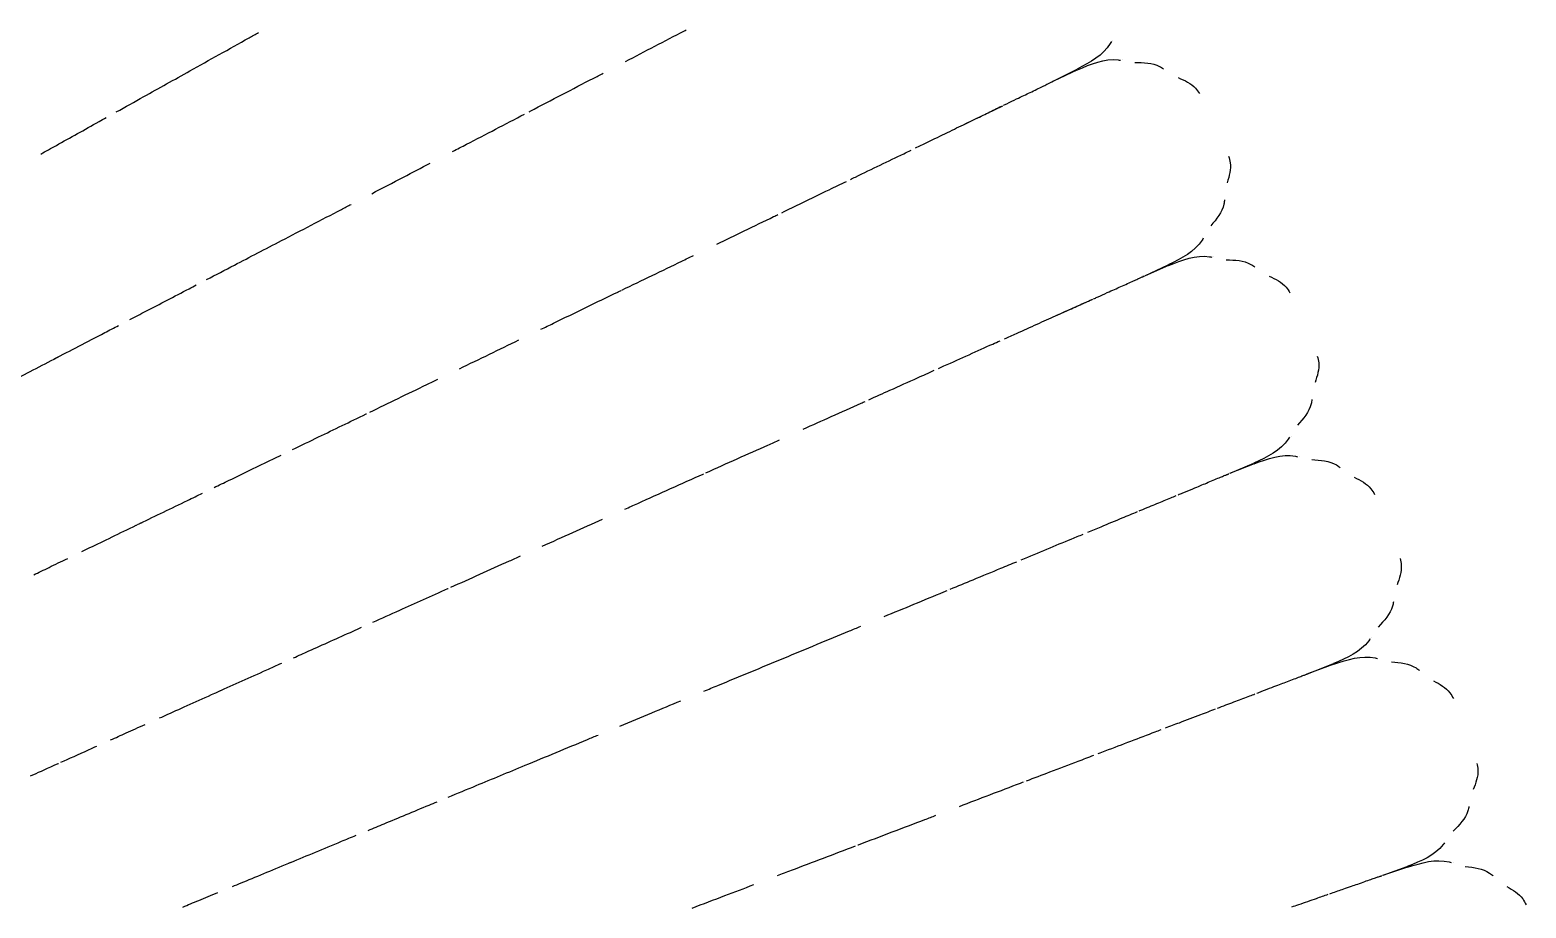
# Model space of a CAD drawing. Extents: x -360 to 379, y -342 to 365.
# Drawn here: x 57.25 to 69.77, y -116.04 to -108.69 of the extents above; entities that cross this region are included whole.
import ezdxf

# ---------------------------------------------------------------- set-up
doc = ezdxf.new("R2010")
doc.units = 0
doc.layers.get('0').update_dxf_attribs({"linetype": 'CONTINUOUS'})

msp = doc.modelspace()

# ---------------------------------------------------------------- linework, layer by layer
at = {"color": 7, "linetype": 'CONTINUOUS'}
for p, q in [((66.316, -108.779), (66.316, -108.779)), ((66.395, -108.944), (66.395, -108.944)), ((65.81, -109.125), (66.016, -109.022)), ((66.019, -109.028), (65.819, -109.121)), ((65.875, -109.093), (65.875, -109.093)), ((65.876, -109.095), (65.876, -109.095)), ((65.079, -109.48), (65.394, -109.327)), ((67.161, -110.592), (67.161, -110.592)), ((66.782, -110.665), (66.58, -110.753)), ((66.582, -110.752), (66.78, -110.659)), ((66.637, -110.726), (66.637, -110.726)), ((66.637, -110.728), (66.637, -110.728)), ((62.18, -110.883), (62.2, -110.873)), ((65.829, -111.089), (66.149, -110.946)), ((57.453, -111.447), (57.492, -111.427)), ((67.809, -112.093), (67.809, -112.093)), ((67.498, -112.324), (67.293, -112.405)), ((67.298, -112.403), (67.495, -112.318)), ((67.879, -112.262), (67.879, -112.262)), ((67.35, -112.381), (67.35, -112.381)), ((67.351, -112.382), (67.351, -112.382)), ((58.15, -112.834), (58.189, -112.815)), ((64.938, -113.381), (64.938, -113.381)), ((68.482, -113.781), (68.482, -113.781)), ((67.953, -114.08), (68.162, -113.997)), ((68.165, -114.003), (67.953, -114.08)), ((68.016, -114.055), (68.016, -114.055)), ((68.016, -114.057), (68.016, -114.057)), ((68.165, -114.003), (68.165, -114.003)), ((58.806, -114.241), (58.846, -114.223)), ((65.576, -114.985), (65.576, -114.985)), ((59.421, -115.666), (59.461, -115.65)), ((68.783, -115.701), (68.573, -115.77)), ((68.578, -115.768), (68.78, -115.695)), ((68.78, -115.695), (68.78, -115.695)), ((69.166, -115.661), (69.166, -115.661)), ((68.632, -115.749), (68.632, -115.749)), ((68.633, -115.75), (68.633, -115.75))]:
    msp.add_line(p, q, dxfattribs=at)
for points, knots in [([(57.973, -109.379), (58.049, -109.337), (58.25, -109.225), (58.621, -109.018), (58.943, -108.838), (59.138, -108.729), (59.164, -108.714)], [0, 0, 0, 0, 0.1997333, 0.5269155, 0.9347931, 1, 1, 1, 1]), ([(62.235, -108.958), (62.318, -108.914), (62.486, -108.827), (62.653, -108.74), (62.738, -108.696), (62.744, -108.693)], [0, 0, 0, 0, 0.4742917, 0.9606201, 1, 1, 1, 1]), ([(66.303, -108.79), (66.3, -108.795), (66.24, -108.903), (66.125, -108.964), (66.016, -109.022)], [0, 0, 0, 0, 0.0511155, 1, 1, 1, 1]), ([(66.019, -109.028), (66.132, -108.978), (66.251, -108.926), (66.373, -108.946), (66.379, -108.947)], [0, 0, 0, 0, 0.94853, 1, 1, 1, 1]), ([(61.43, -109.377), (61.433, -109.375), (61.615, -109.28), (61.825, -109.171), (62.022, -109.069), (62.05, -109.054)], [0, 0, 0, 0, 0.011708, 0.860229, 1, 1, 1, 1]), ([(66.499, -108.966), (66.572, -108.966), (66.659, -108.965), (66.729, -109.011), (66.74, -109.018)], [0, 0, 0, 0, 0.847683, 1, 1, 1, 1]), ([(65.399, -109.324), (65.409, -109.32), (65.448, -109.301), (65.505, -109.273), (65.57, -109.242), (65.626, -109.215), (65.679, -109.189), (65.725, -109.167), (65.762, -109.149), (65.785, -109.137), (65.8, -109.13), (65.808, -109.127), (65.812, -109.124), (65.815, -109.123), (65.815, -109.123), (65.814, -109.123)], [0, 0, 0, 0, 0.04589, 0.197228, 0.316357, 0.424391, 0.550887, 0.677469, 0.78244, 0.865927, 0.91219, 0.949753, 0.973224, 0.991714, 1, 1, 1, 1]), ([(66.863, -109.092), (66.917, -109.116), (66.989, -109.147), (67.031, -109.21), (67.041, -109.226)], [0, 0, 0, 0, 0.747575, 1, 1, 1, 1]), ([(64.664, -109.68), (64.696, -109.665), (64.79, -109.62), (64.929, -109.552), (65.081, -109.478), (65.213, -109.415), (65.313, -109.366), (65.366, -109.34), (65.385, -109.331)], [0, 0, 0, 0, 0.112005, 0.329731, 0.534352, 0.725955, 0.904626, 1, 1, 1, 1]), ([(57.341, -109.732), (57.384, -109.708), (57.541, -109.62), (57.725, -109.518), (57.868, -109.438), (57.888, -109.427)], [0, 0, 0, 0, 0.2491989, 0.8967574, 1, 1, 1, 1]), ([(60.789, -109.71), (60.828, -109.69), (61.03, -109.585), (61.23, -109.481), (61.391, -109.397)], [0, 0, 0, 0, 0.191863, 1, 1, 1, 1]), ([(64.118, -109.945), (64.132, -109.938), (64.219, -109.896), (64.368, -109.824), (64.524, -109.748), (64.606, -109.709), (64.626, -109.699)], [0, 0, 0, 0, 0.077511, 0.474119, 0.868328, 1, 1, 1, 1]), ([(60.111, -110.064), (60.199, -110.017), (60.362, -109.933), (60.526, -109.847), (60.601, -109.808)], [0, 0, 0, 0, 0.543103, 1, 1, 1, 1]), ([(67.285, -109.749), (67.29, -109.767), (67.312, -109.84), (67.29, -109.915), (67.273, -109.972)], [0, 0, 0, 0, 0.252425, 1, 1, 1, 1]), ([(63.544, -110.223), (63.601, -110.195), (63.737, -110.129), (63.917, -110.042), (64.037, -109.984), (64.085, -109.961)], [0, 0, 0, 0, 0.303384, 0.725538, 1, 1, 1, 1]), ([(58.729, -110.783), (58.807, -110.742), (59.01, -110.636), (59.387, -110.44), (59.715, -110.27), (59.912, -110.167), (59.94, -110.153)], [0, 0, 0, 0, 0.1994148, 0.5266404, 0.9345749, 1, 1, 1, 1]), ([(67.251, -110.114), (67.249, -110.127), (67.239, -110.209), (67.183, -110.276), (67.136, -110.332)], [0, 0, 0, 0, 0.152317, 1, 1, 1, 1]), ([(63, -110.486), (63.077, -110.449), (63.24, -110.37), (63.409, -110.288), (63.5, -110.244), (63.512, -110.238)], [0, 0, 0, 0, 0.438182, 0.926279, 1, 1, 1, 1]), ([(67.073, -110.435), (67.07, -110.441), (67.006, -110.547), (66.89, -110.605), (66.78, -110.659)], [0, 0, 0, 0, 0.051116, 1, 1, 1, 1]), ([(62.205, -110.871), (62.375, -110.789), (62.579, -110.69), (62.773, -110.596), (62.806, -110.58)], [0, 0, 0, 0, 0.83013, 1, 1, 1, 1]), ([(66.782, -110.665), (66.897, -110.619), (67.017, -110.57), (67.138, -110.594), (67.145, -110.595)], [0, 0, 0, 0, 0.94853, 1, 1, 1, 1]), ([(67.264, -110.617), (67.337, -110.619), (67.424, -110.621), (67.493, -110.669), (67.503, -110.676)], [0, 0, 0, 0, 0.8476827, 1, 1, 1, 1]), ([(58.087, -111.117), (58.132, -111.094), (58.29, -111.011), (58.477, -110.914), (58.623, -110.838), (58.643, -110.827)], [0, 0, 0, 0, 0.248761, 0.896337, 1, 1, 1, 1]), ([(66.154, -110.944), (66.164, -110.939), (66.205, -110.921), (66.264, -110.894), (66.329, -110.865), (66.386, -110.84), (66.439, -110.816), (66.486, -110.795), (66.523, -110.778), (66.547, -110.767), (66.561, -110.761), (66.569, -110.757), (66.574, -110.755), (66.576, -110.754), (66.576, -110.754), (66.575, -110.755), (66.573, -110.756), (66.571, -110.756), (66.571, -110.757), (66.57, -110.757), (66.568, -110.758), (66.567, -110.758), (66.566, -110.759)], [0, 0, 0, 0, 0.048449, 0.196169, 0.312654, 0.418246, 0.54207, 0.665931, 0.768427, 0.849685, 0.895042, 0.931591, 0.954751, 0.972594, 0.985291, 0.993119, 0.99505, 0.995856, 0.996604, 0.997346, 0.998133, 1, 1, 1, 1]), ([(67.624, -110.754), (67.677, -110.779), (67.748, -110.812), (67.788, -110.877), (67.798, -110.893)], [0, 0, 0, 0, 0.747575, 1, 1, 1, 1]), ([(61.528, -111.199), (61.563, -111.182), (61.779, -111.077), (61.998, -110.971), (62.175, -110.885), (62.177, -110.885)], [0, 0, 0, 0, 0.1603875, 0.9922501, 1, 1, 1, 1]), ([(65.409, -111.278), (65.442, -111.263), (65.538, -111.22), (65.68, -111.156), (65.834, -111.087), (65.968, -111.027), (66.068, -110.982), (66.121, -110.958), (66.139, -110.95)], [0, 0, 0, 0, 0.115804, 0.333766, 0.538558, 0.730268, 0.90898, 1, 1, 1, 1]), ([(56.999, -111.684), (57.022, -111.672), (57.158, -111.601), (57.451, -111.448), (57.763, -111.286), (57.953, -111.187), (57.992, -111.167)], [0, 0, 0, 0, 0.082118, 0.487065, 0.896519, 1, 1, 1, 1]), ([(60.845, -111.529), (60.929, -111.489), (61.095, -111.408), (61.261, -111.328), (61.343, -111.288)], [0, 0, 0, 0, 0.507426, 1, 1, 1, 1]), ([(64.856, -111.526), (64.871, -111.519), (64.96, -111.48), (65.112, -111.411), (65.268, -111.341), (65.351, -111.304), (65.371, -111.295)], [0, 0, 0, 0, 0.081651, 0.478937, 0.873793, 1, 1, 1, 1]), ([(68.027, -111.423), (68.032, -111.441), (68.051, -111.515), (68.027, -111.589), (68.008, -111.645)], [0, 0, 0, 0, 0.252425, 1, 1, 1, 1]), ([(64.273, -111.788), (64.332, -111.761), (64.471, -111.699), (64.654, -111.617), (64.774, -111.563), (64.821, -111.542)], [0, 0, 0, 0, 0.309292, 0.73151, 1, 1, 1, 1]), ([(60.096, -111.892), (60.254, -111.815), (60.442, -111.724), (60.635, -111.631), (60.666, -111.616)], [0, 0, 0, 0, 0.837837, 1, 1, 1, 1]), ([(63.723, -112.035), (63.802, -111.999), (63.968, -111.925), (64.139, -111.848), (64.231, -111.807), (64.242, -111.802)], [0, 0, 0, 0, 0.4425588, 0.9305544, 1, 1, 1, 1]), ([(67.982, -111.787), (67.98, -111.799), (67.968, -111.882), (67.91, -111.946), (67.861, -112.001)], [0, 0, 0, 0, 0.1523173, 1, 1, 1, 1]), ([(59.447, -112.206), (59.52, -112.171), (59.721, -112.073), (59.93, -111.972), (60.067, -111.906), (60.069, -111.905)], [0, 0, 0, 0, 0.360389, 0.992791, 1, 1, 1, 1]), ([(62.909, -112.4), (63.085, -112.321), (63.295, -112.227), (63.494, -112.138), (63.526, -112.123)], [0, 0, 0, 0, 0.835223, 1, 1, 1, 1]), ([(67.795, -112.103), (67.791, -112.108), (67.725, -112.213), (67.607, -112.267), (67.495, -112.318)], [0, 0, 0, 0, 0.05147, 1, 1, 1, 1]), ([(58.792, -112.523), (58.833, -112.503), (58.991, -112.427), (59.18, -112.336), (59.33, -112.263), (59.354, -112.251)], [0, 0, 0, 0, 0.232079, 0.880001, 1, 1, 1, 1]), ([(67.498, -112.324), (67.613, -112.281), (67.735, -112.236), (67.856, -112.263), (67.862, -112.265)], [0, 0, 0, 0, 0.9485297, 1, 1, 1, 1]), ([(67.98, -112.29), (68.054, -112.294), (68.14, -112.299), (68.208, -112.348), (68.218, -112.356)], [0, 0, 0, 0, 0.847683, 1, 1, 1, 1]), ([(62.231, -112.704), (62.267, -112.688), (62.486, -112.589), (62.708, -112.49), (62.888, -112.409), (62.889, -112.409)], [0, 0, 0, 0, 0.162801, 0.994621, 1, 1, 1, 1]), ([(66.861, -112.584), (66.875, -112.579), (66.919, -112.56), (66.981, -112.535), (67.047, -112.508), (67.104, -112.484), (67.157, -112.462), (67.204, -112.442), (67.241, -112.427), (67.262, -112.418), (67.275, -112.413), (67.281, -112.41), (67.285, -112.409), (67.286, -112.408), (67.286, -112.408)], [0, 0, 0, 0, 0.066513, 0.220929, 0.343337, 0.454053, 0.58483, 0.715466, 0.822542, 0.906201, 0.93968, 0.968294, 0.992067, 1, 1, 1, 1]), ([(68.337, -112.437), (68.389, -112.464), (68.459, -112.499), (68.497, -112.565), (68.507, -112.581)], [0, 0, 0, 0, 0.747575, 1, 1, 1, 1]), ([(58.174, -112.822), (58.303, -112.76), (58.469, -112.68), (58.653, -112.591), (58.695, -112.57)], [0, 0, 0, 0, 0.771589, 1, 1, 1, 1]), ([(66.536, -112.719), (66.54, -112.717), (66.593, -112.695), (66.682, -112.658), (66.781, -112.618), (66.831, -112.597), (66.846, -112.591)], [0, 0, 0, 0, 0.0397724, 0.4545287, 0.8406064, 1, 1, 1, 1]), ([(57.686, -113.059), (57.708, -113.048), (57.845, -112.982), (58.001, -112.906), (58.144, -112.837), (58.146, -112.836)], [0, 0, 0, 0, 0.1597062, 0.9888759, 1, 1, 1, 1]), ([(61.538, -113.015), (61.624, -112.976), (61.792, -112.901), (61.96, -112.825), (62.043, -112.788)], [0, 0, 0, 0, 0.511874, 1, 1, 1, 1]), ([(66.105, -112.897), (66.143, -112.882), (66.244, -112.84), (66.383, -112.782), (66.48, -112.742), (66.522, -112.725)], [0, 0, 0, 0, 0.2512501, 0.6745132, 1, 1, 1, 1]), ([(65.549, -113.128), (65.567, -113.12), (65.659, -113.082), (65.816, -113.017), (65.971, -112.953), (66.051, -112.92), (66.068, -112.913)], [0, 0, 0, 0, 0.096876, 0.496182, 0.892951, 1, 1, 1, 1]), ([(60.774, -113.358), (60.936, -113.285), (61.129, -113.199), (61.326, -113.11), (61.357, -113.096)], [0, 0, 0, 0, 0.841768, 1, 1, 1, 1]), ([(57.282, -113.254), (57.323, -113.234), (57.408, -113.193), (57.513, -113.142), (57.567, -113.116)], [0, 0, 0, 0, 0.48615, 1, 1, 1, 1]), ([(64.955, -113.374), (65.019, -113.348), (65.164, -113.287), (65.349, -113.211), (65.467, -113.162), (65.511, -113.144)], [0, 0, 0, 0, 0.331173, 0.752924, 1, 1, 1, 1]), ([(68.72, -113.117), (68.724, -113.136), (68.741, -113.21), (68.715, -113.284), (68.695, -113.339)], [0, 0, 0, 0, 0.252425, 1, 1, 1, 1]), ([(60.12, -113.651), (60.195, -113.618), (60.4, -113.526), (60.612, -113.43), (60.751, -113.368), (60.752, -113.368)], [0, 0, 0, 0, 0.36291, 0.994458, 1, 1, 1, 1]), ([(64.401, -113.603), (64.484, -113.569), (64.655, -113.498), (64.829, -113.426), (64.919, -113.389), (64.928, -113.385)], [0, 0, 0, 0, 0.458822, 0.946074, 1, 1, 1, 1]), ([(68.665, -113.48), (68.662, -113.492), (68.647, -113.575), (68.587, -113.637), (68.537, -113.691)], [0, 0, 0, 0, 0.1523173, 1, 1, 1, 1]), ([(59.457, -113.949), (59.499, -113.93), (59.659, -113.858), (59.851, -113.772), (60.003, -113.704), (60.027, -113.693)], [0, 0, 0, 0, 0.234123, 0.882029, 1, 1, 1, 1]), ([(62.892, -114.228), (62.931, -114.212), (63.156, -114.119), (63.565, -113.95), (63.966, -113.783), (64.173, -113.698), (64.205, -113.685)], [0, 0, 0, 0, 0.086097, 0.5026761, 0.925492, 1, 1, 1, 1]), ([(68.468, -113.79), (68.465, -113.796), (68.395, -113.898), (68.276, -113.949), (68.162, -113.997)], [0, 0, 0, 0, 0.0514703, 1, 1, 1, 1]), ([(68.165, -114.003), (68.281, -113.964), (68.404, -113.922), (68.524, -113.953), (68.53, -113.954)], [0, 0, 0, 0, 0.948884, 1, 1, 1, 1]), ([(58.828, -114.231), (58.96, -114.172), (59.129, -114.096), (59.316, -114.012), (59.358, -113.993)], [0, 0, 0, 0, 0.7746454, 1, 1, 1, 1]), ([(67.521, -114.245), (67.535, -114.239), (67.58, -114.222), (67.643, -114.198), (67.71, -114.173), (67.767, -114.151), (67.821, -114.13), (67.869, -114.112), (67.905, -114.098), (67.927, -114.09), (67.94, -114.085), (67.946, -114.083), (67.951, -114.081), (67.954, -114.08), (67.953, -114.08), (67.953, -114.08)], [0, 0, 0, 0, 0.0675573, 0.2170758, 0.3370355, 0.4437015, 0.5700685, 0.6970751, 0.8008667, 0.8815855, 0.9142105, 0.9419912, 0.9649503, 0.990883, 1, 1, 1, 1]), ([(68.648, -113.983), (68.721, -113.989), (68.808, -113.996), (68.874, -114.048), (68.884, -114.056)], [0, 0, 0, 0, 0.847683, 1, 1, 1, 1]), ([(69, -114.141), (69.051, -114.169), (69.12, -114.206), (69.157, -114.273), (69.166, -114.29)], [0, 0, 0, 0, 0.747575, 1, 1, 1, 1]), ([(58.336, -114.452), (58.359, -114.442), (58.497, -114.379), (58.655, -114.309), (58.801, -114.243), (58.802, -114.243)], [0, 0, 0, 0, 0.160771, 0.990069, 1, 1, 1, 1]), ([(62.188, -114.52), (62.277, -114.483), (62.447, -114.413), (62.618, -114.342), (62.699, -114.308)], [0, 0, 0, 0, 0.528523, 1, 1, 1, 1]), ([(67.192, -114.37), (67.197, -114.368), (67.252, -114.347), (67.342, -114.313), (67.441, -114.275), (67.491, -114.256), (67.505, -114.251)], [0, 0, 0, 0, 0.046239, 0.461284, 0.84756, 1, 1, 1, 1]), ([(66.755, -114.536), (66.795, -114.521), (66.898, -114.482), (67.039, -114.428), (67.135, -114.392), (67.176, -114.376)], [0, 0, 0, 0, 0.261001, 0.684513, 1, 1, 1, 1]), ([(57.926, -114.636), (57.968, -114.617), (58.054, -114.578), (58.161, -114.53), (58.215, -114.506)], [0, 0, 0, 0, 0.48797, 1, 1, 1, 1]), ([(60.751, -115.115), (60.829, -115.083), (61.039, -114.996), (61.428, -114.835), (61.771, -114.693), (61.977, -114.607), (62.007, -114.595)], [0, 0, 0, 0, 0.194459, 0.522342, 0.931074, 1, 1, 1, 1]), ([(66.194, -114.749), (66.213, -114.742), (66.308, -114.706), (66.467, -114.646), (66.623, -114.586), (66.703, -114.556), (66.719, -114.55)], [0, 0, 0, 0, 0.101816, 0.502069, 0.899744, 1, 1, 1, 1]), ([(57.508, -114.823), (57.581, -114.791), (57.67, -114.751), (57.789, -114.697), (57.811, -114.687)], [0, 0, 0, 0, 0.810315, 1, 1, 1, 1]), ([(57.254, -114.937), (57.263, -114.933), (57.32, -114.908), (57.4, -114.872), (57.488, -114.832), (57.489, -114.832)], [0, 0, 0, 0, 0.155484, 0.988187, 1, 1, 1, 1]), ([(65.592, -114.979), (65.658, -114.954), (65.806, -114.897), (65.994, -114.826), (66.112, -114.781), (66.155, -114.764)], [0, 0, 0, 0, 0.337829, 0.759462, 1, 1, 1, 1]), ([(69.363, -114.832), (69.367, -114.85), (69.382, -114.925), (69.353, -114.998), (69.332, -115.052)], [0, 0, 0, 0, 0.252425, 1, 1, 1, 1]), ([(65.032, -115.192), (65.117, -115.159), (65.291, -115.093), (65.467, -115.026), (65.558, -114.991), (65.567, -114.988)], [0, 0, 0, 0, 0.463387, 0.950557, 1, 1, 1, 1]), ([(60.081, -115.393), (60.125, -115.375), (60.289, -115.307), (60.483, -115.226), (60.636, -115.163), (60.659, -115.154)], [0, 0, 0, 0, 0.241967, 0.889709, 1, 1, 1, 1]), ([(69.297, -115.192), (69.295, -115.205), (69.277, -115.286), (69.216, -115.348), (69.164, -115.399)], [0, 0, 0, 0, 0.152317, 1, 1, 1, 1]), ([(64.182, -115.515), (64.183, -115.515), (64.374, -115.442), (64.595, -115.358), (64.804, -115.279), (64.835, -115.267)], [0, 0, 0, 0, 0.005777, 0.853522, 1, 1, 1, 1]), ([(59.434, -115.661), (59.571, -115.604), (59.746, -115.531), (59.939, -115.451), (59.981, -115.434)], [0, 0, 0, 0, 0.786375, 1, 1, 1, 1]), ([(63.507, -115.772), (63.546, -115.757), (63.766, -115.673), (63.982, -115.591), (64.16, -115.523)], [0, 0, 0, 0, 0.179881, 1, 1, 1, 1]), ([(69.092, -115.497), (69.088, -115.502), (69.016, -115.603), (68.895, -115.65), (68.78, -115.695)], [0, 0, 0, 0, 0.051116, 1, 1, 1, 1]), ([(58.946, -115.863), (58.97, -115.853), (59.111, -115.795), (59.271, -115.728), (59.418, -115.667), (59.419, -115.667)], [0, 0, 0, 0, 0.164897, 0.99466, 1, 1, 1, 1]), ([(68.783, -115.701), (68.9, -115.665), (69.024, -115.627), (69.143, -115.661), (69.149, -115.662)], [0, 0, 0, 0, 0.94853, 1, 1, 1, 1]), ([(69.266, -115.695), (69.339, -115.703), (69.425, -115.713), (69.49, -115.766), (69.5, -115.774)], [0, 0, 0, 0, 0.847683, 1, 1, 1, 1]), ([(62.793, -116.044), (62.885, -116.009), (63.057, -115.943), (63.23, -115.878), (63.31, -115.847)], [0, 0, 0, 0, 0.532313, 1, 1, 1, 1]), ([(68.131, -115.924), (68.136, -115.922), (68.178, -115.907), (68.238, -115.886), (68.311, -115.861), (68.37, -115.841), (68.425, -115.821), (68.474, -115.804), (68.512, -115.791), (68.537, -115.782), (68.553, -115.777), (68.561, -115.774), (68.565, -115.773), (68.567, -115.772), (68.567, -115.772)], [0, 0, 0, 0, 0.021839, 0.203228, 0.324389, 0.434597, 0.563658, 0.692729, 0.799852, 0.885156, 0.932306, 0.97067, 0.994547, 1, 1, 1, 1]), ([(58.53, -116.035), (58.573, -116.017), (58.66, -115.981), (58.768, -115.937), (58.823, -115.914)], [0, 0, 0, 0, 0.495018, 1, 1, 1, 1]), ([(67.813, -116.034), (67.833, -116.027), (67.907, -116.002), (68.009, -115.966), (68.086, -115.939), (68.118, -115.928)], [0, 0, 0, 0, 0.171361, 0.652583, 1, 1, 1, 1]), ([(69.613, -115.863), (69.664, -115.892), (69.732, -115.931), (69.766, -115.999), (69.775, -116.016)], [0, 0, 0, 0, 0.747575, 1, 1, 1, 1])]:
    msp.add_open_spline(points, degree=3, knots=knots, dxfattribs=at)

doc.saveas('drawing.dxf')
